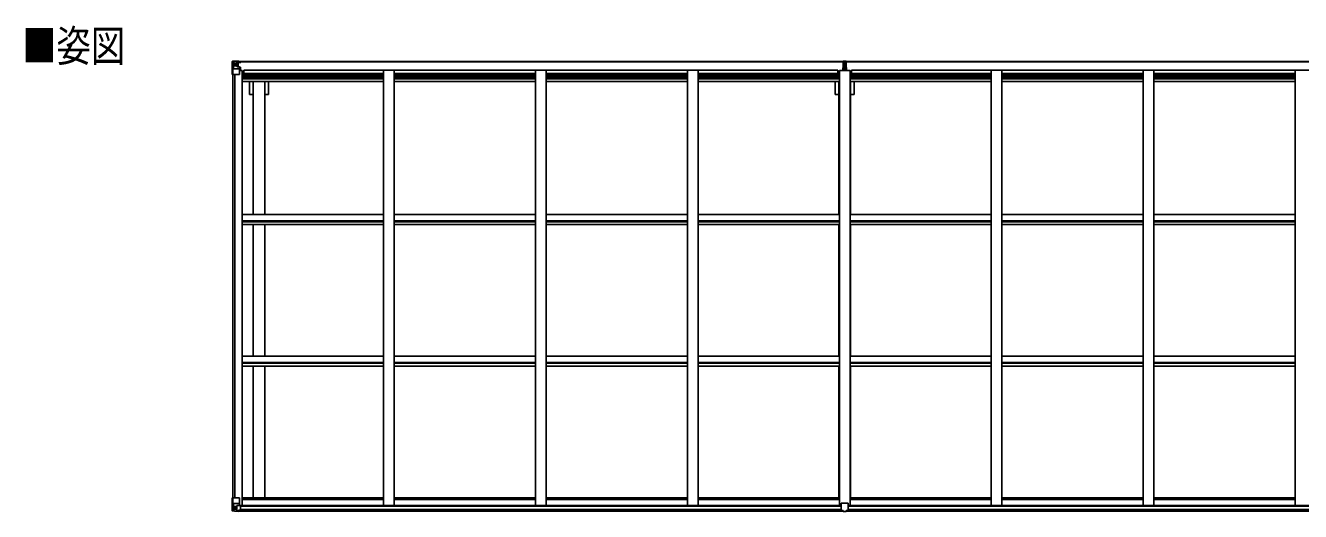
# Model space of a CAD drawing. Units: millimetres, scale not verified. Extents: x -12615 to 12615, y -8910 to 8910.
# Drawn here: x -7133 to -1125, y 91 to 2382 of the extents above; entities that cross this region are included whole.
import ezdxf
from ezdxf.enums import TextEntityAlignment as Align

# ---------------------------------------------------------------- set-up
doc = ezdxf.new("R2010")
doc.units = ezdxf.units.MM
doc.header["$LTSCALE"] = 40
for name, color, linetype in [('0-2_USER1', 3, 'Continuous'), ('0-4_YKK_13', 4, 'Continuous'), ('0-5_YKK_A1', 4, 'Continuous')]:
    doc.layers.add(name, color=color, linetype=linetype)
doc.styles.add('ＭＳ ゴシック', font='')
doc.styles.get('ＭＳ ゴシック').set_extended_font_data('MS Gothic')

msp = doc.modelspace()

# ---------------------------------------------------------------- linework, layer by layer
at = {"layer": '0-4_YKK_13'}
for p, q in [((-6158.79, 2212.16), (-6158.79, 2212.12)), ((-6157.85, 2213.16), (-6157.85, 2213.16)), ((-6157.85, 2213.12), (-6157.85, 2213.16)), ((-6148.88, 2213.55), (-6156.81, 2213.07)), ((-6155.95, 2212.1), (-6155.95, 2212.03)), ((-6155.95, 2151.45), (-6155.95, 2212.03)), ((-6155.4, 2178.33), (-6151.26, 2190.42)), ((-6155.4, 2178.33), (-6148.79, 2178.12)), ((-6151.98, 2208.66), (-6154.71, 2212.33)), ((-6151.12, 2205.15), (-6148.79, 2205.21)), ((-6151.12, 2191.68), (-6151.12, 2205.15)), ((-6148.79, 2191.65), (-6151.12, 2191.68)), ((-6136.79, 2214.33), (-6148.79, 2213.55)), ((-6148.79, 2205.21), (-6136.79, 2205.21)), ((-6148.79, 2191.65), (-6136.79, 2191.65)), ((-6148.79, 2191.65), (-6148.79, 2191.65)), ((-6148.79, 2178.12), (-6124.79, 2178.12)), ((-6143.31, 2198.01), (-6143.31, 2197.05)), ((-6137.79, 2205.21), (-6136.79, 2205.21)), ((-6130.29, 2214.85), (-6136.79, 2214.45)), ((-6136.79, 2188.35), (-6136.79, 2214.45)), ((-6136.79, 2213.57), (-6130.29, 2213.96)), ((-6135.29, 2208.74), (-6136.79, 2208.74)), ((-6135.29, 2205.21), (-6136.79, 2205.21)), ((-6135.29, 2191.65), (-6136.79, 2191.65)), ((-6135.96, 2188.09), (-6125.62, 2186.44)), ((-6135.96, 2187.46), (-6135.96, 2188.09)), ((-6125.62, 2185.81), (-6135.96, 2187.46)), ((-6130.29, 2213.04), (-6135.29, 2212.95)), ((-6134.79, 2208.38), (-6135.29, 2208.38)), ((-6131.29, 2203.45), (-6135.29, 2203.45)), ((-6131.29, 2195.25), (-6135.29, 2195.25)), ((-6135.18, 2207.08), (-6131.29, 2207.08)), ((-6134.8, 2207.29), (-6134.8, 2207.45)), ((-6134.8, 2207.45), (-6134.79, 2207.45)), ((-6134.79, 2209.41), (-6134.79, 2207.45)), ((-6126.79, 2209.41), (-6134.79, 2209.41)), ((-6126.79, 2209.38), (-6134.79, 2209.38)), ((-6124.79, 2207.54), (-6134.79, 2207.45)), ((-6131.29, 2187.35), (-6131.29, 2207.32)), ((-6130.29, 2213.96), (-6130.29, 2214.85)), ((-6130.29, 2213.45), (-6130.29, 2213.96)), ((-6130.29, 2213.45), (-6130.29, 2213.04)), ((-6130.29, 2213.04), (-6130.29, 2212.22)), ((-6125.62, 2186.44), (-6125.62, 2185.81)), ((-6125.34, 2186.36), (-6121.29, 2186.33)), ((-6125.29, 2212.65), (-6125.29, 2212.22)), ((-6124.99, 2212.65), (-6125.29, 2212.65)), ((-6124.99, 2212.65), (-6123.3, 2212.22)), ((-6124.79, 2209.15), (-6119.79, 2209.15)), ((-6124.79, 2207.54), (-6124.79, 2209.15)), ((-6124.79, 2152.45), (-6124.79, 2185.55)), ((-6120.29, 2174.45), (-6124.79, 2174.45)), ((-6120.29, 2186.32), (-6121.29, 2186.33)), ((-6121.29, 2184.59), (-6120.29, 2184.6)), ((-6120.29, 2170.1), (-6120.29, 2186.32)), ((-6119.79, 2210.07), (-6119.79, 2209.15)), ((-6119.79, 2209.15), (-6118.79, 2209.15)), ((-6118.79, 2209.15), (-6118.79, 2210.07)), ((-6118.79, 2209.15), (-6118.79, 2207.58)), ((-6118.79, 2207.47), (-6118.79, 2207.58)), ((-3281.29, 2183.15), (-3274.29, 2183.22)), ((-3281.29, 2181.78), (-3274.29, 2181.72)), ((-3281.29, 2170.1), (-3281.29, 2181.28)), ((-3279.29, 2214.22), (-3274.45, 2214.51)), ((-3279.29, 2211.21), (-3279.29, 2214.22)), ((-3274.29, 2211.52), (-3279.29, 2211.21)), ((-3279.29, 2209.72), (-3279.29, 2211.21)), ((-3279.29, 2209.72), (-3279.29, 2208.52)), ((-3279.29, 2208.52), (-3279.29, 2208.27)), ((-3279.29, 2208.52), (-3278.29, 2208.5)), ((-3279.29, 2208.27), (-3279.29, 2198.19)), ((-3279.29, 2208.27), (-3278.29, 2208.25)), ((-3279.29, 2197.46), (-3279.29, 2198.19)), ((-3279.29, 2198.19), (-3278.29, 2198.17)), ((-3279.29, 2197.46), (-3278.29, 2197.46)), ((-3279.29, 2197.46), (-3279.29, 2183.17)), ((-3278.29, 2208.72), (-3274.29, 2208.72)), ((-3278.29, 2206.88), (-3278.29, 2208.72)), ((-3278.29, 2206.88), (-3274.29, 2206.81)), ((-3278.29, 2203.28), (-3278.29, 2206.88)), ((-3278.29, 2203.28), (-3274.29, 2203.22)), ((-3278.29, 2183.18), (-3278.29, 2203.28)), ((-3278.29, 2195.05), (-3274.29, 2195.01)), ((-3274.45, 2214.51), (-3272.79, 2214.61)), ((-3272.79, 2211.61), (-3274.29, 2211.52)), ((-3274.29, 2208.72), (-3274.29, 2211.52)), ((-3274.29, 2208.72), (-3274.29, 2192.89)), ((-3274.29, 2198), (-3271.29, 2198)), ((-3274.29, 2190.93), (-3274.29, 2192.89)), ((-3274.29, 2190.93), (-3271.29, 2190.93)), ((-3274.29, 2181.29), (-3274.29, 2190.93)), ((-3274.29, 2181.29), (-3271.29, 2181.29)), ((-3274.29, 2174.22), (-3274.29, 2181.29)), ((-3274.29, 2174.22), (-3271.29, 2174.22)), ((-3274.29, 2174.22), (-3274.29, 2170.1)), ((-3272.79, 2214.61), (-3272.79, 2211.61)), ((-3266.29, 2211.21), (-3272.79, 2211.61)), ((-3271.29, 2208.72), (-3267.29, 2208.72)), ((-3271.29, 2208.72), (-3271.29, 2192.89)), ((-3271.29, 2206.81), (-3267.29, 2206.81)), ((-3271.29, 2195.01), (-3267.29, 2195.01)), ((-3271.29, 2190.93), (-3271.29, 2192.89)), ((-3271.29, 2181.29), (-3271.29, 2190.93)), ((-3264.29, 2182.65), (-3271.29, 2182.72)), ((-3271.29, 2174.22), (-3271.29, 2181.29)), ((-3271.29, 2174.22), (-3271.29, 2170.1)), ((-3267.29, 2206.81), (-3267.29, 2208.72)), ((-3267.29, 2208.47), (-3266.29, 2208.48)), ((-3267.29, 2208.22), (-3266.29, 2208.23)), ((-3267.29, 2183.18), (-3267.29, 2203.22)), ((-3267.29, 2198.14), (-3266.29, 2198.15)), ((-3267.29, 2197.46), (-3266.29, 2197.46)), ((-3266.29, 2209.72), (-3266.29, 2211.21)), ((-3266.29, 2209.72), (-3266.29, 2208.48)), ((-3266.29, 2197.46), (-3266.29, 2198.15)), ((-3266.29, 2197.46), (-3266.29, 2183.17)), ((-3264.29, 2181.78), (-3264.29, 2182.65)), ((-3264.29, 2170.1), (-3264.29, 2181.28)), ((-6155.95, 2151.45), (-6125.79, 2151.45)), ((-6158.79, 155.47), (-6125.79, 155.47)), ((-6158.79, 94.76), (-6158.79, 155.47)), ((-6155.95, 155.47), (-6155.95, 94.89)), ((-6155.4, 128.59), (-6148.79, 128.8)), ((-6155.4, 128.59), (-6151.26, 116.51)), ((-6148.79, 128.8), (-6124.79, 128.8)), ((-6125.62, 121.12), (-6135.96, 119.46)), ((-6133.27, 119.26), (-6125.62, 120.48)), ((-6125.62, 120.48), (-6125.62, 121.12)), ((-6124.79, 154.47), (-6124.79, 121.37)), ((-3289.29, 97.54), (-3289.29, 129.86)), ((-3257.29, 130.86), (-3288.29, 130.86)), ((-3256.29, 97.54), (-3256.29, 129.86)), ((-6157.85, 93.8), (-6157.85, 93.76)), ((-6148.88, 93.38), (-6156.8, 93.85)), ((-6155.94, 94.82), (-6155.95, 94.89)), ((-6151.98, 98.26), (-6154.71, 94.59)), ((-6148.79, 115.27), (-6151.12, 115.24)), ((-6151.12, 115.24), (-6151.12, 101.77)), ((-6151.12, 101.77), (-6148.79, 101.71)), ((-6148.79, 115.27), (-6148.79, 115.27)), ((-6136.79, 115.27), (-6148.79, 115.27)), ((-6148.79, 101.71), (-6136.79, 101.71)), ((-6136.79, 92.59), (-6148.79, 93.37)), ((-6144.27, 108.91), (-6144.27, 109.87)), ((-6136.79, 119.26), (-6130.29, 119.26)), ((-6136.79, 119.26), (-6136.79, 92.47)), ((-6135.96, 119.46), (-6135.96, 119.26)), ((-6130.29, 119.26), (-6121.29, 119.23)), ((-6130.29, 92.07), (-6130.29, 98.02)), ((-6121.29, 97.45), (-6130.29, 97.39)), ((-6120.29, 118.32), (-6120.29, 98.16)), ((-3289.29, 97.54), (-3289.29, 97.5)), ((-3279.29, 96.77), (-3288.29, 96.83)), ((-3266.29, 96.77), (-3257.29, 96.83)), ((-3256.29, 97.54), (-3256.29, 97.5))]:
    msp.add_line(p, q, dxfattribs=at)
for points in [[(-6158.79, 2212.12), (-6158.79, 2151.45), (-6155.95, 2151.45)], [(-6157.85, 2213.16), (-6148.79, 2213.72), (-6136.79, 2214.45)], [(-6145.23, 2198.97), (-6146.19, 2198.97), (-6146.19, 2199.93), (-6145.23, 2199.93)], [(-6144.27, 2200.89), (-6144.27, 2201.85), (-6143.31, 2201.85), (-6143.31, 2200.89)], [(-6143.31, 2197.05), (-6144.27, 2197.05), (-6144.27, 2198.01)], [(-6142.35, 2199.93), (-6141.39, 2199.93), (-6141.39, 2198.97), (-6142.35, 2198.97)], [(-6130.29, 2213.45), (-6135.29, 2213.45), (-6135.29, 2187.99)], [(-6119.79, 2207.42), (-6134.79, 2207.29), (-6134.8, 2207.29)], [(-6134.79, 2208.38), (-6126.79, 2208.38), (-6126.79, 2210.07)], [(-6124.79, 2207.54), (-6124.79, 2207.53), (-6118.79, 2207.58)], [(-6121.29, 2186.33), (-6121.29, 2184.59), (-6124.79, 2184.58)], [(-3274.29, 2182.72), (-3281.29, 2182.65), (-3281.29, 2183.15)], [(-3274.29, 2181.22), (-3281.29, 2181.28), (-3281.29, 2181.78), (-3281.29, 2182.65)], [(-3272.79, 2214.61), (-3266.29, 2214.22), (-3266.29, 2211.21)], [(-3271.29, 2203.22), (-3267.29, 2203.22), (-3267.29, 2206.81)], [(-3271.29, 2183.22), (-3264.29, 2183.15), (-3264.29, 2182.65)], [(-3271.29, 2181.72), (-3264.29, 2181.78), (-3264.29, 2181.28), (-3271.29, 2181.22)], [(-3266.29, 2208.48), (-3266.29, 2208.23), (-3266.29, 2198.15)], [(-6157.85, 93.76), (-6148.79, 93.21), (-6130.29, 92.07)], [(-6145.23, 106.99), (-6146.19, 106.99), (-6146.19, 107.95), (-6145.23, 107.95)], [(-6144.27, 109.87), (-6143.31, 109.87), (-6143.31, 108.91)], [(-6143.31, 106.03), (-6143.31, 105.07), (-6144.27, 105.07), (-6144.27, 106.03)], [(-6142.35, 107.95), (-6141.39, 107.95), (-6141.39, 106.99), (-6142.35, 106.99)], [(-6120.29, 98.16), (-6120.3, 98.05), (-6130.29, 98.02)], [(-3272.79, 91.35), (-3279.29, 91.74), (-3279.29, 96.77)], [(-3272.79, 91.35), (-3266.29, 91.74), (-3266.29, 96.77)]]:
    msp.add_lwpolyline(points, dxfattribs=at)
for centre in [(-6143.79, 2199.45), (-6143.79, 107.47)]:
    msp.add_circle(centre, 5.3, dxfattribs=at)
for centre, radius, start, end in [((-6157.79, 2212.16), 0.999, 93.4424, 179.95083), ((-6157.79, 2212.16), 1, 93.50017, 180.00079), ((-6157.79, 2212.12), 0.999, 93.4424, 179.95083), ((-6156.64, 2225.77), 12.7, 269.24466, 275.10311), ((-6154.66, 2212.16), 1.28, 131.17831, 182.45895), ((-6145.23, 2200.89), 0.96, 270, 0), ((-6145.23, 2198.01), 0.96, 0, 90), ((-6142.35, 2200.89), 0.96, 180, 270), ((-6142.35, 2198.01), 0.96, 90, 180), ((-6135.86, 2189.02), 0.937, 182.32209, 263.26766), ((-6135.86, 2188.39), 0.937, 182.32209, 263.26766), ((-6134.79, 2209.91), 0.5, 179.99802, 269.99691), ((-6134.79, 2209.88), 0.5, 180.00109, 270.00109), ((-6134.79, 2206.95), 0.5, 90.52895, 180.04464), ((-6134.78, 2206.78), 0.513, 91.88028, 181.04707), ((-6125.73, 2185.51), 0.937, 2.32209, 83.26766), ((-6125.73, 2184.88), 0.937, 2.32209, 83.26766), ((-6119.65, 2215.11), 7.69, 268.96999, 276.43426), ((-3278.29, 2209.72), 1, 180, 270), ((-3267.29, 2209.72), 1, 270, 0), ((-6125.79, 2152.45), 1, 270, 0), ((-6125.79, 154.47), 1, 0, 90), ((-6125.73, 122.05), 0.937, 276.73234, 357.67791), ((-6125.73, 121.41), 0.937, 276.73234, 357.67791), ((-3288.29, 129.86), 1, 90, 180), ((-3257.29, 129.86), 1, 0, 90), ((-6157.79, 94.8), 0.999, 180.04917, 266.5576), ((-6157.79, 94.76), 0.999, 180.04917, 266.5576), ((-6157.79, 94.76), 1, 179.99921, 266.49983), ((-6156.64, 81.15), 12.7, 84.89689, 90.75534), ((-6154.66, 94.76), 1.28, 177.54105, 228.82169), ((-6145.23, 108.91), 0.96, 270, 0), ((-6145.23, 106.03), 0.96, 0, 90), ((-6142.35, 108.91), 0.96, 180, 270), ((-6142.35, 106.03), 0.96, 90, 180), ((-6135.85, 118.53), 0.937, 96.73234, 129.06602)]:
    msp.add_arc(centre, radius, start, end, dxfattribs=at)
for centre, major_axis, ratio, start_param, end_param in [((-5956.85, 2225.47), (201, 12.36), 0.060933, 3.1373463, 3.1378449), ((-6155.85, 2213.24), (2, 0.12), 0.060933, 3.1378449, 4.2119296), ((-6154.68, 2180.68), (0.85, 2.32), 0.403757, 2.3087461, 3.2744049), ((-6155.66, 2210.14), (-0.02, 3), 0.466854, 5.5234897, 6.1575023), ((-6153.99, 2205.07), (0.03, 5), 0.573921, 4.7320603, 5.5159136), ((-6152.53, 2191.7), (0, 3), 0.468246, 4.2703918, 4.7058971), ((-6230.54, 2205.21), (81.75, 0), 0.061163, 0, 0.0007725), ((-3446.16, 2201), (171.87, 10.52), 0.017422, 6.2821194, 6.2831848), ((-6154.68, 126.24), (0.85, -2.32), 0.403757, 3.0087805, 3.9744392), ((-6155.85, 93.68), (2, -0.12), 0.060933, 2.0712557, 3.1453404), ((-5956.85, 81.45), (201, -12.36), 0.060933, 3.1453404, 3.145839), ((-6155.66, 96.78), (-0.02, -3), 0.466854, 0.125683, 0.7596956), ((-6153.99, 101.85), (0.03, -5), 0.573921, 0.7672717, 1.551125), ((-6152.53, 115.22), (0, -3), 0.468246, 1.5772882, 2.0127935), ((-6230.54, 101.71), (81.75, 0), 0.061163, 6.2824128, 6.2831853), ((-6121.29, 118.32), (1, -0.021), 0.906239, 0.0187047, 1.589501), ((-6121.29, 98.15), (1, 0.012), 0.707053, 4.7036637, 6.124411), ((-3288.29, 97.54), (1, -0.012), 0.707053, 3.2044821, 4.7211143), ((-3257.29, 97.54), (-1, -0.012), 0.707053, 1.562071, 3.0787032)]:
    msp.add_ellipse(centre, major_axis=major_axis, ratio=ratio, start_param=start_param, end_param=end_param, dxfattribs=at)
at = {"layer": '0-5_YKK_A1'}
for p, q in [((-6135.29, 2212.22), (-3279.29, 2212.22)), ((-6135.29, 2210.07), (-3279.29, 2210.07)), ((-6124.79, 2170.1), (-6111.79, 2170.1)), ((-6111.79, 2170.1), (-6111.79, 119.45)), ((-6104.29, 2156.42), (-6104.29, 2171.93)), ((-6104.29, 2171.93), (-3305.29, 2171.93)), ((-5445.79, 2171.92), (-5445.79, 119.45)), ((-5395.79, 2171.92), (-5395.79, 119.45)), ((-4729.79, 2171.92), (-4729.79, 119.45)), ((-4679.79, 2171.92), (-4679.79, 119.45)), ((-4013.79, 2171.92), (-4013.79, 119.45)), ((-3963.79, 2171.92), (-3963.79, 119.45)), ((-3305.29, 2156.42), (-3305.29, 2171.93)), ((-3297.79, 2170.1), (-3297.79, 119.45)), ((-3247.79, 2170.1), (-3297.79, 2170.1)), ((-3271.29, 2212.22), (-415.29, 2212.22)), ((-3271.29, 2210.07), (-415.29, 2210.07)), ((-3247.79, 2170.1), (-3247.79, 119.45)), ((-3240.29, 2156.42), (-3240.29, 2171.93)), ((-3240.29, 2171.93), (-441.29, 2171.93)), ((-2581.79, 2171.92), (-2581.79, 119.45)), ((-2531.79, 2171.92), (-2531.79, 119.45)), ((-1865.79, 2171.92), (-1865.79, 119.45)), ((-1815.79, 2171.92), (-1815.79, 119.45)), ((-1149.79, 2171.92), (-1149.79, 119.45)), ((-6156.79, 2151.45), (-6156.79, 155.47)), ((-6147.09, 2151.45), (-6147.09, 155.47)), ((-6111.79, 2156.42), (-5445.79, 2156.42)), ((-6111.79, 2148.02), (-5445.79, 2148.02)), ((-6111.79, 2139.83), (-5445.79, 2139.83)), ((-6111.79, 2135.9), (-5445.79, 2135.9)), ((-6111.79, 2130.82), (-5445.79, 2130.82)), ((-6111.79, 2117.81), (-5445.79, 2117.81)), ((-6077.99, 2056.22), (-6077.99, 2117.81)), ((-6060.29, 1491.16), (-6060.29, 2117.81)), ((-6005.29, 1491.16), (-6005.29, 2117.81)), ((-5987.59, 2056.22), (-5987.59, 2117.81)), ((-5395.79, 2156.42), (-4729.79, 2156.42)), ((-5395.79, 2148.02), (-4729.79, 2148.02)), ((-5395.79, 2139.83), (-4729.79, 2139.83)), ((-5395.79, 2135.9), (-4729.79, 2135.9)), ((-5395.79, 2130.82), (-4729.79, 2130.82)), ((-5395.79, 2117.81), (-4729.79, 2117.81)), ((-4679.79, 2156.42), (-4013.79, 2156.42)), ((-4679.79, 2148.02), (-4013.79, 2148.02)), ((-4679.79, 2139.83), (-4013.79, 2139.83)), ((-4679.79, 2135.9), (-4013.79, 2135.9)), ((-4679.79, 2130.82), (-4013.79, 2130.82)), ((-4679.79, 2117.81), (-4013.79, 2117.81)), ((-3963.79, 2156.42), (-3297.79, 2156.42)), ((-3963.79, 2148.02), (-3297.79, 2148.02)), ((-3963.79, 2139.83), (-3297.79, 2139.83)), ((-3963.79, 2135.9), (-3297.79, 2135.9)), ((-3963.79, 2130.82), (-3297.79, 2130.82)), ((-3963.79, 2117.81), (-3297.79, 2117.81)), ((-3317.99, 2056.22), (-3317.99, 2117.81)), ((-3300.29, 1491.16), (-3300.29, 2117.81)), ((-3247.79, 2156.42), (-2581.79, 2156.42)), ((-3247.79, 2148.02), (-2581.79, 2148.02)), ((-3247.79, 2139.83), (-2581.79, 2139.83)), ((-3247.79, 2135.9), (-2581.79, 2135.9)), ((-3247.79, 2130.82), (-2581.79, 2130.82)), ((-3247.79, 2117.81), (-2581.79, 2117.81)), ((-3245.29, 1491.16), (-3245.29, 2117.81)), ((-3227.59, 2056.22), (-3227.59, 2117.81)), ((-2531.79, 2156.42), (-1865.79, 2156.42)), ((-2531.79, 2148.02), (-1865.79, 2148.02)), ((-2531.79, 2139.83), (-1865.79, 2139.83)), ((-2531.79, 2135.9), (-1865.79, 2135.9)), ((-2531.79, 2130.82), (-1865.79, 2130.82)), ((-2531.79, 2117.81), (-1865.79, 2117.81)), ((-1815.79, 2156.42), (-1149.79, 2156.42)), ((-1815.79, 2148.02), (-1149.79, 2148.02)), ((-1815.79, 2139.83), (-1149.79, 2139.83)), ((-1815.79, 2135.9), (-1149.79, 2135.9)), ((-1815.79, 2130.82), (-1149.79, 2130.82)), ((-1815.79, 2117.81), (-1149.79, 2117.81)), ((-6060.29, 2056.22), (-6077.99, 2056.22)), ((-5987.59, 2056.22), (-6005.29, 2056.22)), ((-3300.29, 2056.22), (-3317.99, 2056.22)), ((-3227.59, 2056.22), (-3245.29, 2056.22)), ((-6111.76, 1491.16), (-5445.79, 1491.16)), ((-6111.76, 1461.42), (-5445.79, 1461.42)), ((-6111.76, 1456.87), (-5445.79, 1456.87)), ((-6111.76, 1443.86), (-5445.79, 1443.86)), ((-6060.29, 824.16), (-6060.29, 1443.86)), ((-6005.29, 824.16), (-6005.29, 1443.86)), ((-5395.76, 1491.16), (-4729.79, 1491.16)), ((-5395.76, 1461.42), (-4729.79, 1461.42)), ((-5395.76, 1456.87), (-4729.79, 1456.87)), ((-5395.76, 1443.86), (-4729.79, 1443.86)), ((-4679.76, 1491.16), (-4013.79, 1491.16)), ((-4679.76, 1461.42), (-4013.79, 1461.42)), ((-4679.76, 1456.87), (-4013.79, 1456.87)), ((-4679.76, 1443.86), (-4013.79, 1443.86)), ((-3963.76, 1491.16), (-3297.79, 1491.16)), ((-3963.76, 1461.42), (-3297.79, 1461.42)), ((-3963.76, 1456.87), (-3297.79, 1456.87)), ((-3963.76, 1443.86), (-3297.79, 1443.86)), ((-3300.29, 824.16), (-3300.29, 1443.86)), ((-3247.76, 1491.16), (-2581.79, 1491.16)), ((-3247.76, 1461.42), (-2581.79, 1461.42)), ((-3247.76, 1456.87), (-2581.79, 1456.87)), ((-3247.76, 1443.86), (-2581.79, 1443.86)), ((-3245.29, 824.16), (-3245.29, 1443.86)), ((-2531.76, 1491.16), (-1865.79, 1491.16)), ((-2531.76, 1461.42), (-1865.79, 1461.42)), ((-2531.76, 1456.87), (-1865.79, 1456.87)), ((-2531.76, 1443.86), (-1865.79, 1443.86)), ((-1815.76, 1491.16), (-1149.79, 1491.16)), ((-1815.76, 1461.42), (-1149.79, 1461.42)), ((-1815.76, 1456.87), (-1149.79, 1456.87)), ((-1815.76, 1443.86), (-1149.79, 1443.86)), ((-6111.76, 824.16), (-5445.79, 824.16)), ((-6111.76, 794.43), (-5445.79, 794.43)), ((-6111.76, 789.88), (-5445.79, 789.88)), ((-5395.76, 824.16), (-4729.79, 824.16)), ((-5395.76, 794.43), (-4729.79, 794.43)), ((-5395.76, 789.88), (-4729.79, 789.88)), ((-4679.76, 824.16), (-4013.79, 824.16)), ((-4679.76, 794.43), (-4013.79, 794.43)), ((-4679.76, 789.88), (-4013.79, 789.88)), ((-3963.76, 824.16), (-3297.79, 824.16)), ((-3963.76, 794.43), (-3297.79, 794.43)), ((-3963.76, 789.88), (-3297.79, 789.88)), ((-3247.76, 824.16), (-2581.79, 824.16)), ((-3247.76, 794.43), (-2581.79, 794.43)), ((-3247.76, 789.88), (-2581.79, 789.88)), ((-2531.76, 824.16), (-1865.79, 824.16)), ((-2531.76, 794.43), (-1865.79, 794.43)), ((-2531.76, 789.88), (-1865.79, 789.88)), ((-1815.76, 824.16), (-1149.79, 824.16)), ((-1815.76, 794.43), (-1149.79, 794.43)), ((-1815.76, 789.88), (-1149.79, 789.88)), ((-6111.76, 776.87), (-5445.79, 776.87)), ((-6060.29, 155.62), (-6060.29, 776.87)), ((-6005.29, 155.62), (-6005.29, 776.87)), ((-5395.76, 776.87), (-4729.79, 776.87)), ((-4679.76, 776.87), (-4013.79, 776.87)), ((-3963.76, 776.87), (-3297.79, 776.87)), ((-3300.29, 155.62), (-3300.29, 776.87)), ((-3247.76, 776.87), (-2581.79, 776.87)), ((-3245.29, 155.62), (-3245.29, 776.87)), ((-2531.76, 776.87), (-1865.79, 776.87)), ((-1815.76, 776.87), (-1149.79, 776.87)), ((-6111.79, 155.62), (-5445.79, 155.62)), ((-6111.79, 147.28), (-5445.79, 147.28)), ((-5395.79, 155.62), (-4729.79, 155.62)), ((-5395.79, 147.28), (-4729.79, 147.28)), ((-4679.79, 155.62), (-4013.79, 155.62)), ((-4679.79, 147.28), (-4013.79, 147.28)), ((-3963.79, 155.62), (-3297.79, 155.62)), ((-3963.79, 147.28), (-3297.79, 147.28)), ((-3247.79, 155.62), (-2581.79, 155.62)), ((-3247.79, 147.28), (-2581.79, 147.28)), ((-2531.79, 155.62), (-1865.79, 155.62)), ((-2531.79, 147.28), (-1865.79, 147.28)), ((-1815.79, 155.62), (-1149.79, 155.62)), ((-1815.79, 147.28), (-1149.79, 147.28)), ((-6132.06, 119.45), (-3289.29, 119.45)), ((-6130.29, 93.68), (-3279.29, 93.68)), ((-6120.29, 117.19), (-3289.29, 117.19)), ((-6120.29, 101.57), (-3289.29, 101.57)), ((-3266.29, 93.68), (-415.29, 93.68)), ((-3256.29, 119.45), (-425.29, 119.45)), ((-3256.29, 117.19), (-425.29, 117.19)), ((-3256.29, 101.57), (-425.29, 101.57))]:
    msp.add_line(p, q, dxfattribs=at)

# ---------------------------------------------------------------- texts
at = {"layer": '0-2_USER1', "style": 'ＭＳ ゴシック', "width": 0.8}
msp.add_text('■姿図', height=148.5, dxfattribs=at).set_placement((-7149.61, 2167.36), align=Align.BOTTOM_LEFT)

doc.saveas('drawing.dxf')
